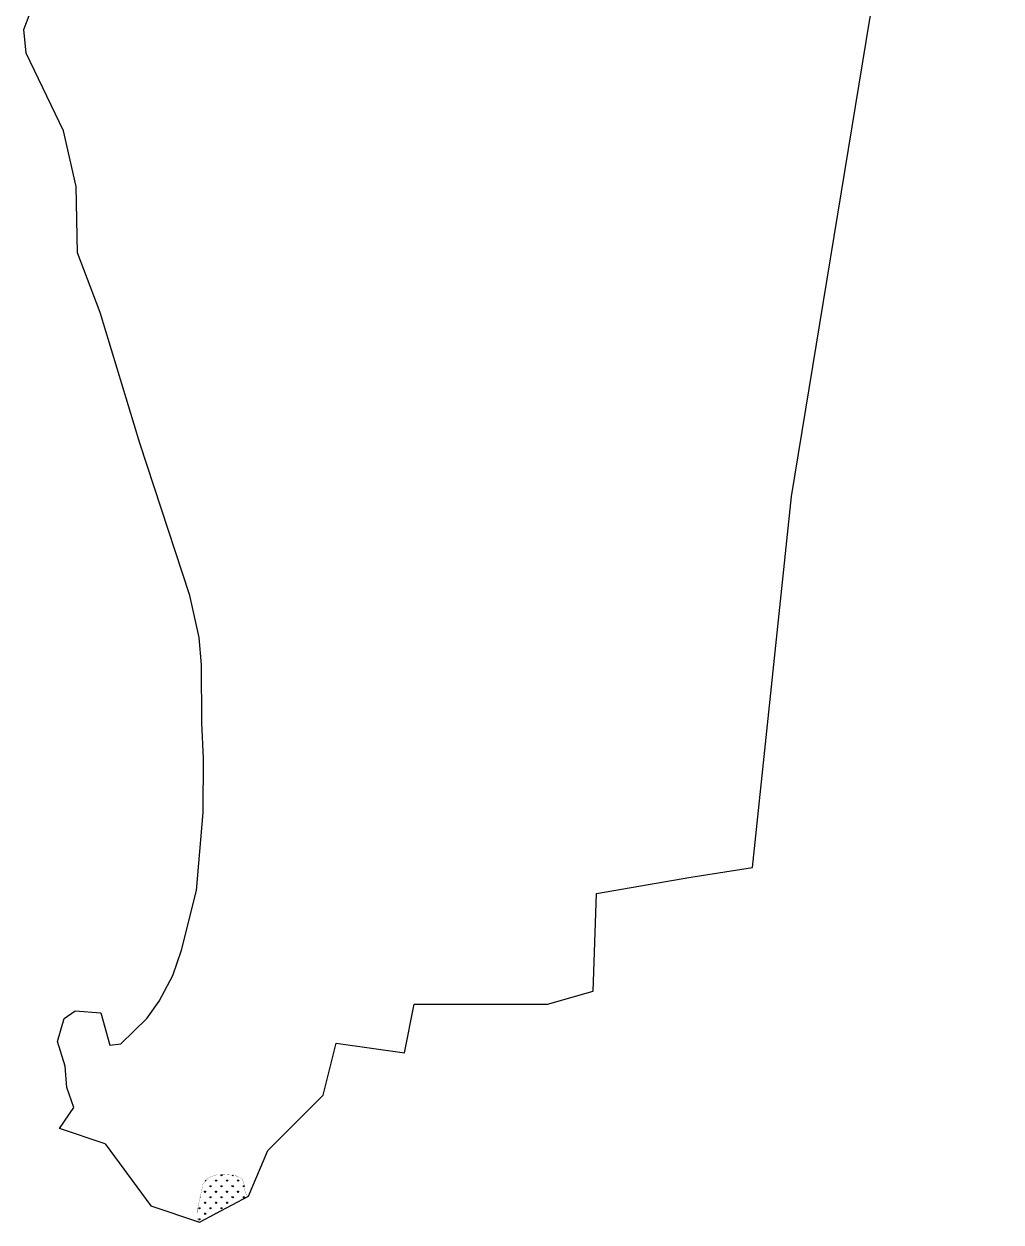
# Model space of a CAD drawing. Header units: metres. Extents: x 266580 to 276210, y 2111090 to 2136109.
# Drawn here: x 270687 to 273863, y 2111090 to 2114984 of the extents above; entities that cross this region are included whole.
import ezdxf

# ---------------------------------------------------------------- set-up
doc = ezdxf.new("R2010")
doc.units = ezdxf.units.M
doc.layers.add('MANGROOVES', color=112, linetype='Continuous')
doc.layers.add('village', color=3, linetype='Continuous')

msp = doc.modelspace()

# ---------------------------------------------------------------- hatches: boundary and pattern name
at = {"layer": 'MANGROOVES'}
h = msp.add_hatch(dxfattribs=at)
h.set_pattern_fill('GRASS', color=256)
h.paths.add_polyline_path([(271408.1, 2111182.2), (271405.2, 2111192.6), (271403.5, 2111210.2), (271396.8, 2111230), (271372.7, 2111241.7), (271337.3, 2111244.3), (271314.6, 2111243.6), (271293.7, 2111237.4), (271278.8, 2111226.9), (271267.2, 2111210.2), (271265.9, 2111199.6), (271261.4, 2111178.3), (271252.3, 2111135.4), (271251.3, 2111100.5), (271255.4, 2111090.7), (271258, 2111089.9), (271415, 2111173.6)])

# ---------------------------------------------------------------- linework, layer by layer
at = {"layer": 'MANGROOVES', "const_width": 0.597}
msp.add_lwpolyline([(271255.4, 2111090.7), (271251.3, 2111100.5), (271252.3, 2111135.4), (271261.4, 2111178.3), (271265.9, 2111199.6), (271267.2, 2111210.2), (271278.8, 2111226.9), (271293.7, 2111237.4), (271314.6, 2111243.6), (271337.3, 2111244.3), (271372.7, 2111241.7), (271396.8, 2111230), (271403.5, 2111210.2), (271405.2, 2111192.6), (271408.1, 2111182.2), (271415, 2111173.6)], dxfattribs=at)
at = {"layer": 'village', "color": 3, "true_color": 0x00ff00}
for points in [[(273055.3, 2112242.3, 0), (273182.2, 2113447.5, 0), (273435.9, 2114999.6, 0), (273562.8, 2115633.9, 0), (273626.2, 2116321.1, 0), (273862.9, 2118034.2, 0)], [(270951.4, 2111343.6, 0), (270802.7, 2111394.4, 0), (270849.3, 2111462, 0), (270826.4, 2111526.9, 0), (270821.3, 2111596.4, 0), (270796, 2111676.9, 0), (270817.9, 2111751, 0), (270853.5, 2111776, 0), (270936.5, 2111769.9, 0), (270966.5, 2111664.8, 0), (271002.4, 2111669.5, 0), (271086.9, 2111750.9, 0), (271126.8, 2111807.3, 0), (271171, 2111890.6, 0), (271199.5, 2111973.8, 0), (271247.3, 2112167, 0), (271269.9, 2112420.6, 0), (271270.7, 2112597.7, 0), (271265.4, 2112712, 0), (271263.9, 2112900.4, 0), (271256.4, 2112990, 0), (271226.2, 2113126.5, 0), (271063.1, 2113620.7, 0), (270934.2, 2114045.7, 0), (270860.9, 2114240.2, 0), (270856.9, 2114455.4, 0), (270815.2, 2114636.7, 0), (270694.3, 2114889.1, 0), (270687, 2114965.3, 0), (270706.7, 2115019.3, 0)], [(270951.4, 2111343.6, 0), (271099.4, 2111142.7, 0), (271258, 2111089.9, 0), (271416.6, 2111174.4, 0), (271480, 2111322.5, 0), (271659.7, 2111502.2, 0), (271702, 2111671.4, 0), (271924.1, 2111639.6, 0), (271955.8, 2111798.2, 0), (272389.2, 2111798.2, 0), (272537.3, 2111840.5, 0), (272547.8, 2112157.7, 0), (272854.4, 2112210.6, 0), (273055.3, 2112242.3, 0)]]:
    msp.add_polyline3d(points, dxfattribs=at)

doc.saveas('drawing.dxf')
